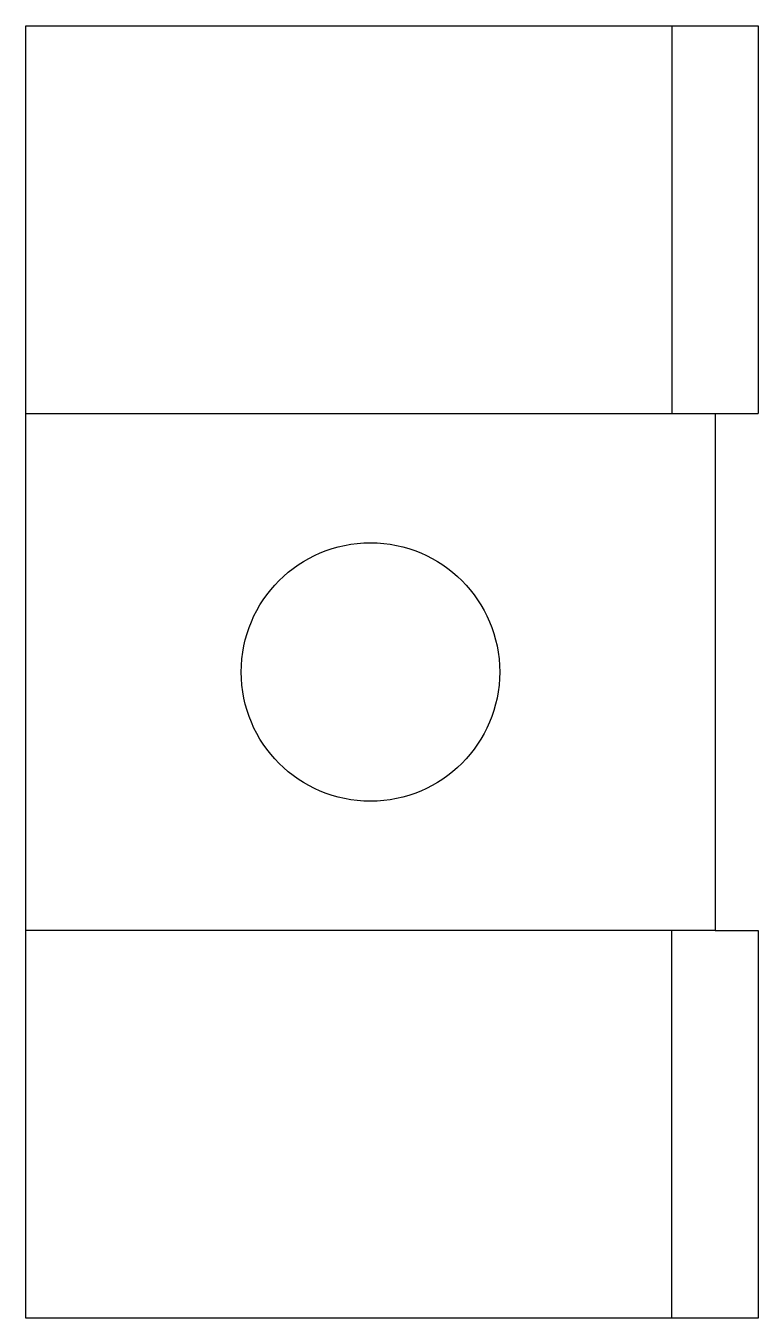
# Model space of a CAD drawing. Header units: millimetres. Extents: x 0 to 17, y 0 to 30.
import ezdxf

# ---------------------------------------------------------------- set-up
doc = ezdxf.new("R2010")
doc.units = ezdxf.units.MM

# ---------------------------------------------------------------- blocks, each defined once
blk = doc.blocks.new('HL003-2-2')
at = {"color": 1}
for p, q in [((15, 21), (15, 12)), ((16, 12), (17, 12)), ((15, -9), (15, 0)), ((16, 0), (17, 0))]:
    blk.add_line(p, q, dxfattribs=at)
blk.add_lwpolyline([(17, 0), (17, -9), (0, -9), (0, 21), (17, 21), (17, 12)], dxfattribs=at)
blk.add_lwpolyline([(0, 12), (16, 12), (16, 0), (0, 0)], close=True, dxfattribs=at)
blk.add_circle((8, 6), 3, dxfattribs=at)

msp = doc.modelspace()

# ---------------------------------------------------------------- block references
msp.add_blockref('HL003-2-2', (0, 9))

doc.saveas('drawing.dxf')
